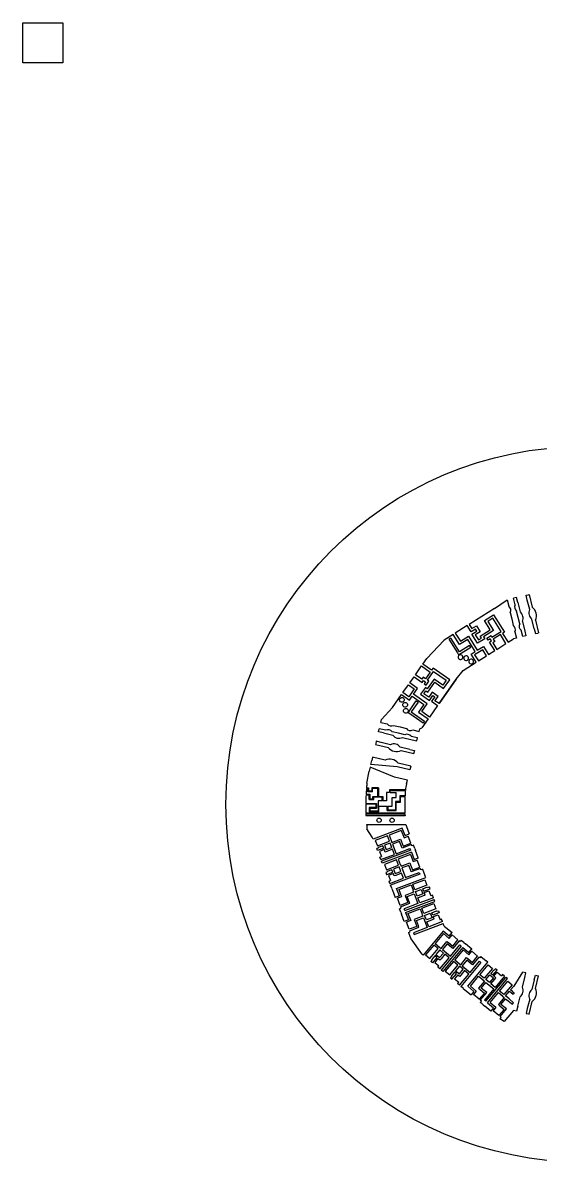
# Model space of a CAD drawing. Extents: x 6856 to 201593, y 33740 to 394177.
# Drawn here: x 26534 to 33764, y 187185 to 203105 of the extents above; entities that cross this region are included whole.
import ezdxf

# ---------------------------------------------------------------- set-up
doc = ezdxf.new("R2010")
doc.units = 13
doc.header["$MEASUREMENT"] = 0
doc.layers.add('Flow', color=7, linetype='Continuous')

msp = doc.modelspace()

# ---------------------------------------------------------------- linework, layer by layer
at = {"layer": 'Flow'}
for p, q in [((33127, 194922), (33303, 195042)), ((33303, 195042), (33324, 194953)), ((33435, 195074), (33392, 195064)), ((33413, 194975), (33392, 195064)), ((33451, 195007), (33435, 195074)), ((33568, 195106), (33601, 195114)), ((33584, 195039), (33568, 195106)), ((33617, 194906), (33584, 195039)), ((33601, 195114), (33610, 195116)), ((33610, 195116), (33653, 194938)), ((33127, 194922), (32773, 194700)), ((33456, 194796), (33435, 194885)), ((33451, 195007), (33483, 194873)), ((32986, 194752), (33113, 194832)), ((33065, 194625), (32986, 194752)), ((33113, 194832), (33263, 194592)), ((33346, 194864), (33367, 194775)), ((33367, 194775), (33388, 194686)), ((33478, 194707), (33456, 194796)), ((33515, 194740), (33547, 194606)), ((33681, 194638), (33649, 194772)), ((33696, 194760), (33739, 194582)), ((32549, 194560), (32421, 194479)), ((32638, 194418), (32549, 194560)), ((32773, 194700), (32809, 194641)), ((32809, 194641), (32873, 194681)), ((32926, 194596), (32855, 194552)), ((32855, 194552), (32900, 194482)), ((32873, 194681), (32926, 194596)), ((32924, 194536), (33065, 194625)), ((33263, 194592), (33235, 194574)), ((33235, 194574), (33314, 194449)), ((33410, 194597), (33431, 194507)), ((33520, 194529), (33499, 194618)), ((33547, 194606), (33563, 194539)), ((33681, 194638), (33697, 194571)), ((33697, 194571), (33729, 194579)), ((33729, 194579), (33739, 194582)), ((32179, 194223), (32421, 194479)), ((32751, 194489), (32638, 194418)), ((32857, 194320), (32751, 194489)), ((32900, 194482), (32942, 194508)), ((32942, 194508), (32924, 194536)), ((33314, 194449), (33392, 194498)), ((33431, 194507), (33392, 194498)), ((33431, 194507), (33392, 194498)), ((33563, 194539), (33520, 194529)), ((32801, 194284), (32857, 194320)), ((32871, 194171), (32801, 194284)), ((32126, 194146), (32179, 194223)), ((32247, 194062), (32126, 194146)), ((32266, 194089), (32247, 194062)), ((32499, 193927), (32266, 194089)), ((32686, 194055), (32871, 194171)), ((32350, 193594), (32589, 193936)), ((32589, 193936), (32350, 193594)), ((32413, 193804), (32499, 193927)), ((32589, 193936), (32686, 194055)), ((32138, 193731), (32167, 193772)), ((32167, 193772), (32194, 193753)), ((32194, 193753), (32290, 193890)), ((32254, 193752), (32206, 193683)), ((32336, 193694), (32254, 193752)), ((32290, 193890), (32413, 193804)), ((31702, 193540), (31827, 193719)), ((31827, 193719), (31936, 193642)), ((31936, 193642), (31974, 193697)), ((31974, 193697), (32138, 193582)), ((32206, 193683), (32138, 193731)), ((32293, 193633), (32336, 193694)), ((32350, 193594), (32293, 193633)), ((31702, 193540), (31547, 193370)), ((32138, 193582), (32062, 193473)), ((32062, 193473), (32199, 193378)), ((31537, 193331), (31547, 193370)), ((31537, 193331), (31626, 193310)), ((31716, 193288), (31805, 193267)), ((32199, 193378), (32112, 193253)), ((31506, 193199), (31516, 193242)), ((31572, 193183), (31506, 193199)), ((31605, 193221), (31516, 193242)), ((31572, 193183), (31706, 193151)), ((31783, 193178), (31694, 193199)), ((31872, 193156), (31783, 193178)), ((31805, 193267), (31894, 193246)), ((31840, 193119), (31973, 193087)), ((32051, 193114), (31962, 193135)), ((31983, 193224), (32072, 193203)), ((32072, 193203), (32081, 193242)), ((32081, 193242), (32112, 193253)), ((31466, 193033), (31463, 193023)), ((31463, 193023), (31642, 192981)), ((31473, 193066), (31466, 193033)), ((31540, 193050), (31473, 193066)), ((31674, 193017), (31540, 193050)), ((31941, 192953), (31808, 192985)), ((31973, 193087), (32040, 193071)), ((32040, 193071), (32051, 193114)), ((31396, 192743), (31409, 192797)), ((31420, 192845), (31409, 192797)), ((31599, 192802), (31420, 192845)), ((31820, 192938), (31998, 192895)), ((31941, 192953), (32008, 192937)), ((32000, 192905), (31998, 192895)), ((32008, 192937), (32000, 192905)), ((31343, 192482), (31374, 192651)), ((31386, 192704), (31374, 192651)), ((31730, 192565), (31386, 192704)), ((31765, 192711), (31396, 192743)), ((31943, 192668), (31765, 192711)), ((31955, 192717), (31777, 192759)), ((31955, 192717), (31943, 192668)), ((31908, 192522), (31730, 192565)), ((31897, 192473), (31908, 192522)), ((31331, 192329), (31384, 192329)), ((31337, 192417), (31365, 192417)), ((31355, 192407), (31337, 192407)), ((31355, 192360), (31355, 192407)), ((31421, 192360), (31355, 192360)), ((31365, 192417), (31365, 192370)), ((31411, 192370), (31365, 192370)), ((31384, 192329), (31384, 192264)), ((31411, 192416), (31411, 192370)), ((31503, 192416), (31411, 192416)), ((31493, 192406), (31421, 192406)), ((31421, 192360), (31421, 192406)), ((31493, 192295), (31493, 192406)), ((31503, 192416), (31503, 192295)), ((31615, 192349), (31615, 192233)), ((31656, 192349), (31615, 192349)), ((31656, 192388), (31656, 192349)), ((31656, 192388), (31656, 192349)), ((31881, 192388), (31656, 192388)), ((31666, 192378), (31880, 192378)), ((31666, 192349), (31666, 192378)), ((31666, 192349), (31752, 192349)), ((31752, 192282), (31752, 192349)), ((31897, 192473), (31885, 192425)), ((31327, 192198), (31478, 192198)), ((31468, 192188), (31327, 192188)), ((31331, 192319), (31374, 192319)), ((31374, 192254), (31374, 192319)), ((31374, 192254), (31437, 192254)), ((31384, 192264), (31427, 192264)), ((31427, 192264), (31427, 192295)), ((31427, 192295), (31493, 192295)), ((31554, 192285), (31437, 192285)), ((31437, 192254), (31437, 192285)), ((31468, 192188), (31468, 192140)), ((31478, 192198), (31478, 192130)), ((31498, 192233), (31498, 192091)), ((31554, 192233), (31498, 192233)), ((31503, 192295), (31564, 192295)), ((31554, 192233), (31554, 192285)), ((31564, 192295), (31564, 192233)), ((31615, 192233), (31564, 192233)), ((31626, 192160), (31626, 192100)), ((31697, 192282), (31752, 192282)), ((31697, 192160), (31697, 192282)), ((31740, 192224), (31740, 192110)), ((31803, 192224), (31740, 192224)), ((31750, 192214), (31813, 192214)), ((31750, 192100), (31750, 192214)), ((31803, 192305), (31803, 192224)), ((31875, 192305), (31803, 192305)), ((31813, 192295), (31875, 192295)), ((31813, 192214), (31813, 192295)), ((31873, 192062), (31329, 192062)), ((31329, 192052), (31874, 192052)), ((31875, 192023), (31330, 192023)), ((31373, 192140), (31373, 192081)), ((31468, 192140), (31373, 192140)), ((31508, 192081), (31373, 192081)), ((31374, 192081), (31500, 192081)), ((31383, 192130), (31478, 192130)), ((31383, 192130), (31383, 192091)), ((31498, 192091), (31383, 192091)), ((31508, 192160), (31626, 192160)), ((31508, 192081), (31508, 192160)), ((31626, 192100), (31626, 192160)), ((31626, 192100), (31750, 192100)), ((31636, 192160), (31697, 192160)), ((31636, 192160), (31636, 192110)), ((31636, 192110), (31740, 192110)), ((31338, 191903), (31885, 191903)), ((31418, 191725), (31343, 191845)), ((31837, 191852), (31429, 191697)), ((31876, 191748), (31837, 191852)), ((31885, 191902), (31896, 191874)), ((31896, 191874), (31935, 191771)), ((31429, 191697), (31418, 191725)), ((31628, 191745), (31460, 191681)), ((31657, 191671), (31628, 191745)), ((31823, 191819), (31653, 191754)), ((31653, 191754), (31681, 191680)), ((31693, 191654), (31813, 191700)), ((31813, 191700), (31822, 191676)), ((31823, 191819), (31861, 191719)), ((31861, 191719), (31920, 191742)), ((31876, 191748), (31935, 191771)), ((31957, 191643), (31920, 191742)), ((31460, 191681), (31489, 191607)), ((31501, 191574), (31479, 191566)), ((31489, 191538), (31479, 191566)), ((31489, 191607), (31657, 191671)), ((31578, 191572), (31489, 191538)), ((31565, 191606), (31499, 191580)), ((31499, 191580), (31501, 191574)), ((31585, 191552), (31519, 191527)), ((31519, 191527), (31546, 191455)), ((31954, 191544), (31546, 191390)), ((31578, 191572), (31565, 191606)), ((31589, 191543), (31585, 191552)), ((31667, 191644), (31588, 191614)), ((31588, 191614), (31612, 191552)), ((31589, 191543), (31589, 191543)), ((31598, 191518), (31589, 191543)), ((31621, 191527), (31598, 191518)), ((31612, 191552), (31691, 191582)), ((31700, 191557), (31621, 191527)), ((31621, 191527), (31621, 191527)), ((31691, 191582), (31667, 191644)), ((31681, 191680), (31683, 191681)), ((31683, 191681), (31693, 191654)), ((31727, 191486), (31700, 191557)), ((31800, 191667), (31702, 191630)), ((31702, 191630), (31753, 191496)), ((31753, 191496), (31944, 191568)), ((31828, 191594), (31800, 191667)), ((31822, 191676), (31850, 191602)), ((31822, 191676), (31822, 191676)), ((31827, 191593), (31828, 191594)), ((31834, 191574), (31827, 191593)), ((31964, 191624), (31834, 191574)), ((31850, 191602), (31957, 191643)), ((31954, 191544), (31944, 191568)), ((31971, 191606), (31964, 191624)), ((31994, 191614), (31971, 191606)), ((32003, 191591), (31994, 191614)), ((32012, 191567), (32003, 191591)), ((32012, 191567), (32022, 191540)), ((32061, 191436), (32022, 191540)), ((31525, 191447), (31546, 191455)), ((31537, 191414), (31525, 191447)), ((31537, 191414), (31727, 191486)), ((31556, 191362), (31546, 191390)), ((31964, 191517), (31556, 191362)), ((31756, 191411), (31587, 191347)), ((31598, 191518), (31598, 191518)), ((31598, 191518), (31598, 191518)), ((31784, 191336), (31756, 191411)), ((31950, 191485), (31780, 191420)), ((31780, 191420), (31808, 191346)), ((31820, 191320), (31940, 191366)), ((31940, 191366), (31950, 191342)), ((31950, 191485), (31988, 191385)), ((31964, 191517), (32003, 191414)), ((31988, 191385), (32047, 191407)), ((32003, 191414), (32062, 191437)), ((32003, 191414), (32061, 191436)), ((32084, 191308), (32047, 191407)), ((31587, 191347), (31616, 191272)), ((31628, 191240), (31606, 191232)), ((31606, 191232), (31616, 191204)), ((31616, 191272), (31784, 191336)), ((31616, 191204), (31619, 191205)), ((31619, 191205), (31705, 191237)), ((31692, 191271), (31626, 191246)), ((31626, 191246), (31628, 191240)), ((31712, 191218), (31646, 191193)), ((32081, 191210), (31673, 191055)), ((31705, 191237), (31692, 191271)), ((31716, 191209), (31712, 191218)), ((31794, 191310), (31715, 191280)), ((31715, 191280), (31739, 191217)), ((31716, 191208), (31716, 191209)), ((31725, 191184), (31716, 191208)), ((31739, 191217), (31818, 191247)), ((31827, 191223), (31748, 191193)), ((31818, 191247), (31794, 191310)), ((31808, 191346), (31810, 191347)), ((31810, 191347), (31820, 191320)), ((31854, 191152), (31827, 191223)), ((31927, 191333), (31829, 191296)), ((31829, 191296), (31881, 191162)), ((31881, 191162), (32072, 191234)), ((31955, 191259), (31927, 191333)), ((31950, 191342), (31978, 191268)), ((31950, 191342), (31950, 191342)), ((31954, 191259), (31955, 191259)), ((31961, 191240), (31954, 191259)), ((32091, 191289), (31961, 191240)), ((31978, 191268), (32084, 191308)), ((32072, 191234), (32081, 191210)), ((32098, 191271), (32091, 191289)), ((32121, 191280), (32098, 191271)), ((32121, 191280), (32154, 191192)), ((31646, 191193), (31674, 191121)), ((31652, 191113), (31674, 191121)), ((31664, 191079), (31652, 191113)), ((31664, 191079), (31854, 191152)), ((31689, 191015), (31673, 191055)), ((31748, 191193), (31725, 191184)), ((31725, 191184), (31725, 191184)), ((31725, 191184), (31725, 191184)), ((31748, 191193), (31748, 191193)), ((31757, 191009), (32165, 191164)), ((31789, 190994), (31960, 191059)), ((31960, 191059), (31988, 190984)), ((31984, 191068), (32152, 191132)), ((32012, 190993), (31984, 191068)), ((32180, 191057), (32012, 190993)), ((32152, 191132), (32180, 191057)), ((32165, 191164), (32154, 191192)), ((31688, 191015), (31698, 190987)), ((31698, 190987), (31738, 190884)), ((31796, 190906), (31738, 190884)), ((31796, 190906), (31757, 191009)), ((31827, 190894), (31768, 190872)), ((31789, 190994), (31827, 190894)), ((31995, 190957), (31875, 190911)), ((31875, 190911), (31884, 190887)), ((31884, 190887), (31885, 190887)), ((31885, 190887), (31913, 190814)), ((31907, 190896), (32005, 190933)), ((31935, 190822), (31907, 190896)), ((31988, 190984), (31985, 190983)), ((31985, 190983), (31995, 190957)), ((32005, 190933), (32056, 190799)), ((32022, 190967), (32101, 190997)), ((32046, 190904), (32022, 190967)), ((32125, 190934), (32046, 190904)), ((32055, 190880), (32134, 190910)), ((32101, 190997), (32125, 190934)), ((32124, 191006), (32190, 191031)), ((32137, 190972), (32124, 191006)), ((32134, 190910), (32157, 190918)), ((32134, 190910), (32134, 190910)), ((32137, 190972), (32225, 191005)), ((32144, 190953), (32210, 190978)), ((32148, 190943), (32144, 190953)), ((32148, 190943), (32148, 190943)), ((32157, 190918), (32148, 190943)), ((32157, 190918), (32157, 190918)), ((32157, 190918), (32157, 190918)), ((32190, 191031), (32192, 191025)), ((32192, 191025), (32215, 191033)), ((32210, 190978), (32237, 190906)), ((32225, 191005), (32215, 191033)), ((32259, 190914), (32237, 190906)), ((32272, 190881), (32259, 190914)), ((31806, 190773), (31768, 190872)), ((31797, 190727), (31820, 190736)), ((31806, 190704), (31797, 190727)), ((31913, 190814), (31806, 190773)), ((31813, 190754), (31943, 190804)), ((31820, 190736), (31813, 190754)), ((32056, 190799), (31865, 190726)), ((31874, 190702), (32281, 190857)), ((31884, 190675), (32292, 190830)), ((31936, 190823), (31935, 190822)), ((31943, 190804), (31936, 190823)), ((32082, 190809), (32055, 190880)), ((32272, 190881), (32082, 190809)), ((32111, 190734), (32279, 190798)), ((32139, 190659), (32111, 190734)), ((32279, 190798), (32307, 190723)), ((32292, 190830), (32281, 190857)), ((31816, 190680), (31806, 190704)), ((31816, 190680), (31826, 190653)), ((31865, 190550), (31826, 190653)), ((31874, 190702), (31865, 190726)), ((31923, 190572), (31865, 190549)), ((31923, 190572), (31865, 190550)), ((31884, 190675), (31923, 190572)), ((31916, 190660), (32087, 190724)), ((31916, 190660), (31954, 190560)), ((32123, 190623), (32002, 190577)), ((32002, 190577), (32012, 190553)), ((32034, 190562), (32132, 190599)), ((32087, 190724), (32115, 190650)), ((32115, 190650), (32112, 190649)), ((32112, 190649), (32123, 190623)), ((32132, 190599), (32183, 190464)), ((32307, 190723), (32139, 190659)), ((32149, 190633), (32228, 190663)), ((32173, 190570), (32149, 190633)), ((32252, 190600), (32173, 190570)), ((32182, 190545), (32261, 190575)), ((32228, 190663), (32252, 190600)), ((32251, 190671), (32317, 190697)), ((32264, 190638), (32251, 190671)), ((32261, 190575), (32284, 190584)), ((32261, 190575), (32261, 190575)), ((32349, 190670), (32264, 190638)), ((32271, 190618), (32337, 190643)), ((32275, 190609), (32271, 190618)), ((32275, 190609), (32275, 190609)), ((32284, 190584), (32275, 190609)), ((32284, 190584), (32284, 190584)), ((32284, 190584), (32284, 190584)), ((32317, 190697), (32319, 190691)), ((32319, 190691), (32342, 190699)), ((32337, 190643), (32365, 190571)), ((32342, 190699), (32352, 190671)), ((32352, 190671), (32349, 190670)), ((32386, 190580), (32365, 190571)), ((32399, 190546), (32386, 190580)), ((31954, 190560), (31895, 190538)), ((31933, 190439), (31895, 190538)), ((32040, 190479), (31933, 190439)), ((31940, 190420), (32070, 190469)), ((31947, 190402), (31940, 190420)), ((32183, 190464), (31992, 190392)), ((32001, 190368), (32408, 190522)), ((32012, 190553), (32040, 190479)), ((32012, 190553), (32012, 190553)), ((32062, 190488), (32034, 190562)), ((32063, 190488), (32062, 190488)), ((32070, 190469), (32063, 190488)), ((32406, 190415), (32128, 190079)), ((32209, 190474), (32182, 190545)), ((32399, 190546), (32209, 190474)), ((32491, 190344), (32406, 190415)), ((32423, 190482), (32408, 190522)), ((32423, 190482), (32446, 190463)), ((32446, 190463), (32532, 190393)), ((31924, 190393), (31947, 190402)), ((31924, 190393), (31958, 190305)), ((31958, 190305), (32105, 190098)), ((31992, 190392), (32001, 190368)), ((32411, 190380), (32294, 190239)), ((32379, 190172), (32461, 190271)), ((32411, 190380), (32493, 190312)), ((32461, 190271), (32481, 190255)), ((32481, 190255), (32541, 190205)), ((32481, 190255), (32481, 190255)), ((32491, 190344), (32532, 190393)), ((32493, 190312), (32533, 190360)), ((32614, 190292), (32533, 190360)), ((32541, 190205), (32614, 190292)), ((32630, 190279), (32541, 190172)), ((32645, 190267), (32630, 190279)), ((32660, 190286), (32645, 190267)), ((32680, 190270), (32660, 190286)), ((32699, 190253), (32680, 190270)), ((32699, 190253), (32722, 190235)), ((32128, 190079), (32105, 190098)), ((32278, 190219), (32163, 190081)), ((32224, 190030), (32339, 190169)), ((32339, 190169), (32278, 190219)), ((32294, 190239), (32355, 190188)), ((32361, 190151), (32307, 190085)), ((32355, 190188), (32357, 190190)), ((32357, 190190), (32379, 190172)), ((32359, 190043), (32413, 190108)), ((32413, 190108), (32361, 190151)), ((32433, 190091), (32379, 190026)), ((32660, 190205), (32382, 189870)), ((32465, 190236), (32399, 190156)), ((32399, 190156), (32509, 190064)), ((32682, 190187), (32404, 189851)), ((32491, 190042), (32433, 190091)), ((32526, 190186), (32465, 190236)), ((32509, 190064), (32640, 190222)), ((32525, 190185), (32526, 190186)), ((32541, 190172), (32525, 190185)), ((32686, 190152), (32570, 190011)), ((32660, 190205), (32640, 190222)), ((32682, 190187), (32767, 190116)), ((32686, 190152), (32768, 190084)), ((32807, 190164), (32722, 190235)), ((32767, 190116), (32807, 190165)), ((32767, 190116), (32807, 190164)), ((32768, 190084), (32808, 190132)), ((32890, 190064), (32808, 190132)), ((32163, 190081), (32224, 190030)), ((32251, 190008), (32236, 189990)), ((32259, 189971), (32236, 189990)), ((32291, 190067), (32246, 190012)), ((32246, 190012), (32251, 190008)), ((32319, 190044), (32259, 189971)), ((32335, 190030), (32290, 189976)), ((32290, 189976), (32349, 189927)), ((32319, 190044), (32291, 190067)), ((32307, 190085), (32359, 190043)), ((32343, 190024), (32335, 190030)), ((32343, 190024), (32343, 190024)), ((32363, 190007), (32343, 190024)), ((32362, 189886), (32491, 190042)), ((32379, 190026), (32363, 190007)), ((32363, 190007), (32363, 190007)), ((32363, 190007), (32363, 190007)), ((32379, 190026), (32379, 190026)), ((32553, 189991), (32438, 189853)), ((32500, 189802), (32614, 189940)), ((32614, 189940), (32553, 189991)), ((32570, 190011), (32631, 189960)), ((32631, 189960), (32632, 189962)), ((32632, 189962), (32654, 189944)), ((32654, 189944), (32736, 190043)), ((32935, 189977), (32657, 189641)), ((32740, 190008), (32674, 189928)), ((32736, 190043), (32756, 190027)), ((32801, 189958), (32740, 190008)), ((32753, 189643), (33031, 189979)), ((32756, 190027), (32817, 189976)), ((32756, 190027), (32756, 190027)), ((32785, 189836), (32915, 189993)), ((32801, 189957), (32801, 189958)), ((32816, 189944), (32801, 189957)), ((32905, 190051), (32816, 189944)), ((32817, 189976), (32890, 190064)), ((32920, 190039), (32905, 190051)), ((32915, 189993), (32935, 189977)), ((32935, 190058), (32920, 190039)), ((32921, 189805), (33036, 189944)), ((32935, 190058), (33008, 189998)), ((33031, 189979), (33008, 189998)), ((33036, 189944), (33097, 189893)), ((32335, 189909), (32349, 189927)), ((32362, 189886), (32335, 189909)), ((32404, 189851), (32382, 189870)), ((32438, 189853), (32500, 189802)), ((32526, 189780), (32511, 189761)), ((32567, 189839), (32521, 189784)), ((32521, 189784), (32526, 189780)), ((32536, 189745), (32595, 189815)), ((32611, 189802), (32565, 189748)), ((32595, 189815), (32567, 189839)), ((32636, 189922), (32582, 189857)), ((32582, 189857), (32634, 189815)), ((32618, 189796), (32611, 189802)), ((32618, 189795), (32618, 189796)), ((32639, 189779), (32618, 189795)), ((32634, 189815), (32688, 189880)), ((32688, 189880), (32636, 189922)), ((32637, 189658), (32767, 189814)), ((32654, 189798), (32639, 189779)), ((32639, 189779), (32639, 189779)), ((32639, 189779), (32639, 189779)), ((32708, 189863), (32654, 189798)), ((32654, 189798), (32654, 189798)), ((32674, 189928), (32785, 189836)), ((32767, 189814), (32708, 189863)), ((32788, 189645), (32904, 189786)), ((32904, 189786), (32966, 189735)), ((32982, 189755), (32921, 189805)), ((33097, 189893), (32982, 189755)), ((33004, 189737), (33058, 189802)), ((33058, 189802), (33109, 189759)), ((33073, 189820), (33119, 189875)), ((33101, 189797), (33073, 189820)), ((33101, 189797), (33162, 189870)), ((33117, 189784), (33162, 189839)), ((33125, 189778), (33117, 189784)), ((33119, 189875), (33124, 189871)), ((33124, 189871), (33139, 189889)), ((33125, 189778), (33125, 189778)), ((33146, 189761), (33125, 189778)), ((33264, 189785), (33134, 189628)), ((33162, 189870), (33139, 189889)), ((33162, 189839), (33222, 189789)), ((33237, 189808), (33222, 189789)), ((33264, 189785), (33237, 189808)), ((33399, 189643), (33520, 189841)), ((33563, 189831), (33520, 189841)), ((33547, 189764), (33563, 189831)), ((33681, 189732), (33697, 189798)), ((33696, 189610), (33739, 189788)), ((33697, 189798), (33729, 189791)), ((33729, 189791), (33739, 189788)), ((32511, 189761), (32534, 189742)), ((32534, 189742), (32536, 189745)), ((32565, 189748), (32625, 189699)), ((32610, 189681), (32625, 189699)), ((32637, 189658), (32610, 189681)), ((32690, 189614), (32657, 189641)), ((32689, 189613), (32713, 189594)), ((32838, 189572), (32753, 189643)), ((32788, 189645), (32870, 189577)), ((32986, 189715), (32904, 189616)), ((32904, 189616), (32924, 189599)), ((32939, 189618), (33006, 189698)), ((33000, 189568), (32939, 189618)), ((32966, 189735), (32964, 189733)), ((32964, 189733), (32986, 189715)), ((33055, 189694), (33004, 189737)), ((33006, 189433), (33284, 189768)), ((33006, 189698), (33116, 189607)), ((33028, 189414), (33306, 189750)), ((33109, 189759), (33055, 189694)), ((33076, 189677), (33130, 189742)), ((33134, 189628), (33076, 189677)), ((33130, 189742), (33145, 189761)), ((33130, 189742), (33130, 189742)), ((33145, 189761), (33146, 189761)), ((33145, 189761), (33145, 189761)), ((33196, 189577), (33311, 189716)), ((33372, 189665), (33257, 189526)), ((33306, 189750), (33284, 189768)), ((33311, 189716), (33372, 189665)), ((33349, 189592), (33394, 189647)), ((33394, 189647), (33399, 189643)), ((33515, 189630), (33547, 189764)), ((33681, 189732), (33649, 189598)), ((32713, 189594), (32798, 189524)), ((32838, 189572), (32798, 189524)), ((32870, 189577), (32830, 189529)), ((32912, 189461), (32830, 189529)), ((32984, 189549), (32912, 189461)), ((32924, 189599), (32984, 189549)), ((32924, 189599), (32924, 189599)), ((32927, 189448), (33016, 189556)), ((33116, 189607), (32986, 189449)), ((33000, 189569), (33000, 189568)), ((33016, 189556), (33000, 189569)), ((33063, 189417), (33180, 189557)), ((33261, 189487), (33179, 189388)), ((33180, 189557), (33241, 189507)), ((33257, 189526), (33196, 189577)), ((33215, 189390), (33281, 189470)), ((33241, 189507), (33239, 189505)), ((33239, 189505), (33261, 189487)), ((33279, 189508), (33333, 189574)), ((33331, 189466), (33279, 189508)), ((33281, 189470), (33376, 189391)), ((33392, 189410), (33331, 189466)), ((33333, 189574), (33385, 189531)), ((33377, 189569), (33349, 189592)), ((33377, 189569), (33400, 189550)), ((33400, 189550), (33385, 189531)), ((33451, 189363), (33483, 189496)), ((33617, 189464), (33584, 189331)), ((32942, 189436), (32927, 189448)), ((32927, 189417), (32942, 189436)), ((32946, 189401), (32927, 189417)), ((32966, 189385), (32946, 189401)), ((32966, 189385), (32988, 189366)), ((33006, 189433), (32986, 189449)), ((33073, 189296), (32988, 189366)), ((33028, 189414), (33113, 189344)), ((33063, 189417), (33145, 189349)), ((33113, 189344), (33073, 189296)), ((33113, 189344), (33073, 189296)), ((33145, 189349), (33105, 189301)), ((33187, 189233), (33105, 189301)), ((33179, 189388), (33199, 189371)), ((33260, 189321), (33187, 189233)), ((33199, 189371), (33260, 189321)), ((33199, 189371), (33199, 189371)), ((33203, 189220), (33292, 189328)), ((33275, 189340), (33215, 189390)), ((33392, 189306), (33262, 189152)), ((33276, 189340), (33275, 189340)), ((33292, 189328), (33276, 189340)), ((33376, 189391), (33392, 189410)), ((33435, 189296), (33392, 189306)), ((33451, 189363), (33435, 189296)), ((33584, 189331), (33568, 189264)), ((33610, 189254), (33653, 189432)), ((33202, 189189), (33218, 189208)), ((33262, 189152), (33202, 189189)), ((33218, 189208), (33203, 189220)), ((33568, 189264), (33601, 189256)), ((33601, 189256), (33610, 189254))]:
    msp.add_line(p, q, dxfattribs=at)
for points in [[(26534, 203105), (27094, 203105), (27094, 202545), (26534, 202545)], [(33285, 194431), (33207, 194556), (33108, 194494), (33130, 194459), (33102, 194441), (33158, 194351)], [(32636, 194318), (32517, 194509), (32489, 194491), (32608, 194300), (32624, 194275), (32793, 194381), (32778, 194406)], [(32900, 194189), (33013, 194260), (33013, 194260), (32960, 194345), (32847, 194274)], [(32107, 194119), (32228, 194034), (32161, 193939), (32127, 193963), (32108, 193935), (32021, 193996)], [(31846, 193746), (31923, 193855), (31923, 193855), (32004, 193798), (31928, 193689)], [(31961, 193477), (32146, 193348), (32127, 193321), (31942, 193449), (31918, 193466), (32033, 193630), (32057, 193613)]]:
    msp.add_lwpolyline(points, close=True, dxfattribs=at)
for points in [[(32578, 194577), (32648, 194464), (32761, 194535), (32885, 194338), (32970, 194391), (33041, 194278), (33041, 194278), (33130, 194334), (33056, 194452), (33084, 194470), (33066, 194498), (33038, 194480), (33020, 194508), (33077, 194544), (33090, 194523), (33217, 194602), (33102, 194786), (33032, 194742), (33111, 194614), (32970, 194526), (32988, 194498), (32889, 194436), (32809, 194563), (32880, 194607), (32862, 194635), (32799, 194595), (32744, 194682), (32578, 194577)], [(32218, 193405), (32108, 193481), (32185, 193591), (31994, 193724), (32051, 193806), (31942, 193883), (31942, 193883), (32002, 193969), (32116, 193889), (32135, 193916), (32163, 193897), (32144, 193870), (32171, 193851), (32209, 193905), (32189, 193920), (32275, 194043), (32452, 193918), (32404, 193850), (32281, 193936), (32186, 193800), (32159, 193819), (32092, 193723), (32215, 193637), (32262, 193705), (32290, 193686), (32247, 193625), (32330, 193566), (32218, 193405)]]:
    msp.add_lwpolyline(points, dxfattribs=at)
for centre, radius in [((34373, 192185), 5000), ((31512, 191963), 30), ((31694, 191963), 30)]:
    msp.add_circle(centre, radius, dxfattribs=at)
for centre, radius, start, end in [((33282, 194896), 71.4, 333.5635, 53.4959), ((33477, 194943), 71.4, 153.5635, 233.4959), ((33419, 194787), 107, 333.5635, 53.4959), ((33712, 194858), 107, 153.5635, 233.4959), ((33568, 194823), 143, 333.5635, 53.4959), ((33541, 194675), 71.4, 153.5635, 233.4959), ((33346, 194628), 71.4, 333.5635, 53.4959), ((31684, 193352), 71.4, 216.5041, 296.4365), ((31637, 193157), 71.4, 36.5041, 116.4365), ((31792, 193215), 107, 216.5041, 296.4365), ((31904, 193093), 71.4, 36.5041, 116.4365), ((31951, 193288), 71.4, 216.5041, 296.4365), ((31756, 193065), 143, 216.5041, 296.4365), ((31722, 192922), 107, 36.5041, 116.4365), ((31662, 192675), 143, 36.5041, 116.4365), ((34371, 192163), 3044, 174, 175.2194), ((34371, 192163), 3044, 175.4082, 176.8853), ((34371, 192163), 2500, 175.0703, 176.7625), ((34371, 192163), 2500, 175.0703, 176.7625), ((34371, 192163), 2500, 174, 174.8402), ((34371, 192163), 3044, 177.0738, 179.3581), ((34371, 192163), 3044, 179.5463, 181.918), ((34371, 192163), 2500, 176.992, 182.3358), ((34371, 192163), 3044, 182.1063, 182.6471), ((34371, 192163), 2500, 182.5652, 183.224), ((34371, 192163), 3044, 184.9106, 186), ((34371, 192163), 2500, 185.9834, 186), ((34457, 191936), 2500, 215.5389, 215.5555), ((33419, 189582), 107, 306.5041, 26.4365), ((33712, 189512), 107, 126.5041, 206.4365), ((33568, 189547), 143, 306.5041, 26.4365)]:
    msp.add_arc(centre, radius, start, end, dxfattribs=at)
at = {"layer": 'Flow', "extrusion": (0, 0, -1)}
for centre in [(32649, 194243), (32731, 194229), (32800, 194180)]:
    msp.add_ellipse(centre, major_axis=(-17.7, 28.2), ratio=1, dxfattribs=at)
at = {"layer": 'Flow'}
for centre in [(31832, 193647), (31878, 193576), (31887, 193493)]:
    msp.add_ellipse(centre, major_axis=(27.3, -19.1), ratio=1, dxfattribs=at)

doc.saveas('drawing.dxf')
